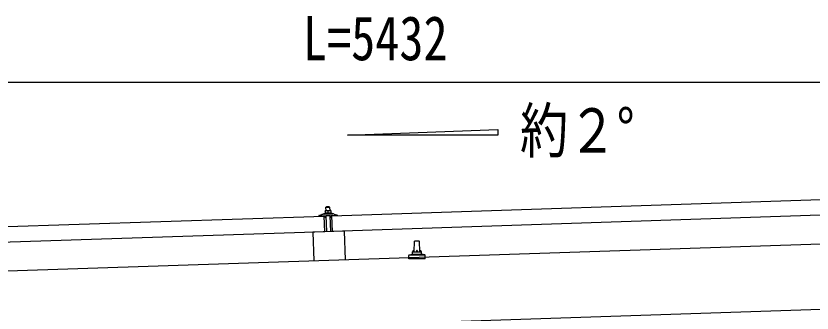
# Model space of a CAD drawing. Units: millimetres, scale not verified. Extents: x -12615 to 12615, y -8910 to 8910.
# Drawn here: x -189 to 1588, y -2390 to -1726 of the extents above; entities that cross this region are included whole.
import ezdxf
from ezdxf.enums import TextEntityAlignment as Align

# ---------------------------------------------------------------- set-up
doc = ezdxf.new("R2010")
doc.units = ezdxf.units.MM
doc.header["$LTSCALE"] = 40
for name, color, linetype in [('0-2_USER1', 3, 'Continuous'), ('0-4_YKK_13', 4, 'Continuous'), ('0-5_YKK_A1', 4, 'Continuous'), ('0-6_YKK_D', 6, 'Continuous')]:
    doc.layers.add(name, color=color, linetype=linetype)
doc.styles.add('ＭＳ ゴシック', font='')
doc.styles.get('ＭＳ ゴシック').set_extended_font_data('MS Gothic')

msp = doc.modelspace()

# ---------------------------------------------------------------- linework, layer by layer
at = {"layer": '0-4_YKK_13'}
for p, q in [((516.03, -2172.44), (1649.4, -2134.66)), ((498.86, -2167.44), (515.85, -2166.87)), ((503.91, -2161.26), (500.66, -2161.37)), ((500.66, -2161.38), (500.66, -2161.37)), ((500.66, -2161.38), (500.66, -2161.38)), ((500.66, -2161.38), (500.66, -2161.38)), ((500.66, -2161.38), (500.66, -2161.38)), ((500.66, -2161.38), (500.66, -2161.38)), ((500.66, -2161.38), (500.66, -2161.38)), ((500.66, -2161.38), (500.66, -2161.38)), ((500.66, -2161.38), (500.66, -2161.38)), ((500.66, -2161.39), (500.66, -2161.38)), ((500.66, -2161.39), (500.66, -2161.39)), ((500.66, -2161.39), (500.66, -2161.39)), ((500.66, -2161.39), (500.66, -2161.39)), ((500.66, -2161.4), (500.66, -2161.39)), ((500.66, -2161.4), (500.66, -2161.4)), ((500.66, -2161.41), (500.66, -2161.4)), ((500.66, -2161.42), (500.66, -2161.41)), ((500.66, -2161.43), (500.66, -2161.42)), ((500.66, -2161.44), (500.66, -2161.43)), ((500.66, -2161.46), (500.66, -2161.44)), ((500.67, -2161.47), (500.66, -2161.46)), ((500.67, -2161.49), (500.67, -2161.47)), ((500.67, -2161.51), (500.67, -2161.49)), ((500.67, -2161.53), (500.67, -2161.51)), ((500.67, -2161.55), (500.67, -2161.53)), ((500.67, -2161.57), (500.67, -2161.55)), ((500.67, -2161.59), (500.67, -2161.57)), ((500.67, -2161.61), (500.67, -2161.59)), ((500.67, -2161.63), (500.67, -2161.61)), ((500.67, -2161.66), (500.67, -2161.63)), ((500.67, -2161.68), (500.67, -2161.66)), ((500.67, -2161.7), (500.67, -2161.68)), ((500.67, -2161.73), (500.67, -2161.7)), ((500.67, -2161.75), (500.67, -2161.73)), ((500.68, -2161.77), (500.67, -2161.75)), ((500.68, -2161.79), (500.68, -2161.77)), ((500.68, -2161.81), (500.68, -2161.79)), ((500.68, -2161.83), (500.68, -2161.81)), ((500.68, -2161.85), (500.68, -2161.83)), ((500.68, -2161.86), (500.68, -2161.85)), ((500.68, -2161.88), (500.68, -2161.86)), ((500.93, -2161.87), (500.68, -2161.95)), ((500.68, -2161.89), (500.68, -2161.88)), ((500.68, -2161.95), (500.68, -2161.89)), ((500.68, -2161.95), (500.85, -2166.96)), ((501.04, -2166.91), (500.85, -2166.96)), ((500.98, -2161.85), (500.93, -2161.87)), ((501.04, -2161.83), (500.98, -2161.85)), ((501.1, -2161.81), (501.04, -2161.83)), ((501.08, -2166.9), (501.04, -2166.91)), ((501.12, -2166.89), (501.08, -2166.9)), ((501.16, -2161.79), (501.1, -2161.81)), ((501.17, -2166.87), (501.12, -2166.89)), ((501.24, -2161.77), (501.16, -2161.79)), ((501.23, -2166.86), (501.17, -2166.87)), ((501.28, -2166.85), (501.23, -2166.86)), ((501.31, -2161.74), (501.24, -2161.77)), ((501.35, -2166.83), (501.28, -2166.85)), ((501.39, -2161.71), (501.31, -2161.74)), ((501.41, -2166.81), (501.35, -2166.83)), ((501.48, -2161.68), (501.39, -2161.71)), ((501.48, -2166.79), (501.41, -2166.81)), ((501.57, -2161.65), (501.48, -2161.68)), ((501.56, -2166.77), (501.48, -2166.79)), ((501.64, -2166.75), (501.56, -2166.77)), ((501.67, -2161.62), (501.57, -2161.65)), ((501.72, -2166.73), (501.64, -2166.75)), ((501.76, -2161.59), (501.67, -2161.62)), ((501.81, -2166.71), (501.72, -2166.73)), ((501.86, -2161.56), (501.76, -2161.59)), ((501.91, -2166.69), (501.81, -2166.71)), ((501.96, -2161.53), (501.86, -2161.56)), ((502.01, -2166.67), (501.91, -2166.69)), ((502.07, -2161.5), (501.96, -2161.53)), ((502.11, -2166.65), (502.01, -2166.67)), ((502.17, -2161.48), (502.07, -2161.5)), ((502.22, -2166.63), (502.11, -2166.65)), ((502.27, -2161.45), (502.17, -2161.48)), ((502.33, -2166.61), (502.22, -2166.63)), ((502.38, -2161.43), (502.27, -2161.45)), ((502.45, -2166.59), (502.33, -2166.61)), ((502.49, -2161.41), (502.38, -2161.43)), ((502.57, -2166.57), (502.45, -2166.59)), ((502.59, -2161.39), (502.49, -2161.41)), ((502.7, -2166.55), (502.57, -2166.57)), ((502.7, -2161.37), (502.59, -2161.39)), ((502.81, -2161.36), (502.7, -2161.37)), ((502.83, -2166.53), (502.7, -2166.55)), ((502.91, -2161.34), (502.81, -2161.36)), ((502.96, -2166.52), (502.83, -2166.53)), ((503.86, -2152.26), (502.89, -2153.29)), ((502.89, -2153.29), (510.89, -2153.03)), ((503.16, -2161.29), (502.89, -2153.29)), ((503.01, -2161.33), (502.91, -2161.34)), ((503.09, -2166.5), (502.96, -2166.52)), ((503.1, -2161.32), (503.01, -2161.33)), ((503.22, -2166.49), (503.09, -2166.5)), ((503.19, -2161.31), (503.1, -2161.32)), ((503.27, -2161.3), (503.19, -2161.31)), ((503.35, -2166.47), (503.22, -2166.49)), ((503.34, -2161.29), (503.27, -2161.3)), ((503.41, -2161.29), (503.34, -2161.29)), ((503.48, -2166.46), (503.35, -2166.47)), ((503.48, -2161.28), (503.41, -2161.29)), ((503.54, -2161.28), (503.48, -2161.28)), ((503.62, -2166.45), (503.48, -2166.46)), ((503.6, -2161.28), (503.54, -2161.28)), ((503.65, -2161.28), (503.6, -2161.28)), ((503.75, -2166.44), (503.62, -2166.45)), ((503.69, -2161.27), (503.65, -2161.28)), ((503.73, -2161.27), (503.69, -2161.27)), ((503.77, -2161.27), (503.73, -2161.27)), ((503.88, -2166.44), (503.75, -2166.44)), ((503.8, -2161.27), (503.77, -2161.27)), ((503.83, -2161.27), (503.8, -2161.27)), ((503.85, -2161.27), (503.83, -2161.27)), ((503.86, -2161.27), (503.85, -2161.27)), ((509.86, -2152.06), (503.86, -2152.26)), ((503.87, -2161.27), (503.86, -2161.27)), ((503.91, -2161.26), (503.87, -2161.27)), ((504.02, -2166.43), (503.88, -2166.44)), ((510.41, -2161.05), (503.91, -2161.26)), ((504.19, -2161.27), (503.91, -2161.26)), ((504.15, -2166.43), (504.02, -2166.43)), ((504.29, -2166.42), (504.15, -2166.43)), ((504.25, -2161.27), (504.19, -2161.27)), ((504.31, -2161.27), (504.25, -2161.27)), ((504.42, -2166.42), (504.29, -2166.42)), ((504.38, -2161.27), (504.31, -2161.27)), ((504.45, -2161.28), (504.38, -2161.27)), ((504.56, -2166.42), (504.42, -2166.42)), ((504.53, -2161.28), (504.45, -2161.28)), ((504.62, -2161.28), (504.53, -2161.28)), ((504.69, -2166.42), (504.56, -2166.42)), ((504.71, -2161.28), (504.62, -2161.28)), ((504.83, -2166.42), (504.69, -2166.42)), ((504.81, -2161.28), (504.71, -2161.28)), ((504.91, -2161.29), (504.81, -2161.28)), ((504.96, -2166.43), (504.83, -2166.42)), ((505.02, -2161.29), (504.91, -2161.29)), ((505.1, -2166.44), (504.96, -2166.43)), ((505.13, -2161.29), (505.02, -2161.29)), ((505.23, -2166.44), (505.1, -2166.44)), ((505.24, -2161.3), (505.13, -2161.29)), ((505.36, -2166.45), (505.23, -2166.44)), ((505.35, -2161.31), (505.24, -2161.3)), ((505.46, -2161.32), (505.35, -2161.31)), ((505.5, -2166.46), (505.36, -2166.45)), ((505.57, -2161.33), (505.46, -2161.32)), ((505.62, -2166.47), (505.5, -2166.46)), ((505.67, -2161.35), (505.57, -2161.33)), ((505.75, -2166.48), (505.62, -2166.47)), ((505.78, -2161.37), (505.67, -2161.35)), ((505.86, -2166.5), (505.75, -2166.48)), ((505.89, -2161.39), (505.78, -2161.37)), ((505.98, -2166.51), (505.86, -2166.5)), ((506, -2161.42), (505.89, -2161.39)), ((506.08, -2166.52), (505.98, -2166.51)), ((506.11, -2161.45), (506, -2161.42)), ((506.19, -2166.54), (506.08, -2166.52)), ((506.21, -2161.47), (506.11, -2161.45)), ((506.29, -2166.55), (506.19, -2166.54)), ((506.31, -2161.5), (506.21, -2161.47)), ((506.38, -2166.57), (506.29, -2166.55)), ((506.41, -2161.53), (506.31, -2161.5)), ((506.47, -2166.58), (506.38, -2166.57)), ((506.49, -2161.55), (506.41, -2161.53)), ((506.56, -2166.6), (506.47, -2166.58)), ((506.58, -2161.57), (506.49, -2161.55)), ((506.64, -2166.61), (506.56, -2166.6)), ((506.65, -2161.59), (506.58, -2161.57)), ((506.71, -2166.63), (506.64, -2166.61)), ((506.73, -2161.61), (506.65, -2161.59)), ((506.79, -2166.64), (506.71, -2166.63)), ((506.79, -2161.63), (506.73, -2161.61)), ((506.86, -2161.65), (506.79, -2161.63)), ((506.85, -2166.65), (506.79, -2166.64)), ((506.92, -2166.66), (506.85, -2166.65)), ((506.91, -2161.66), (506.86, -2161.65)), ((507.18, -2161.74), (506.91, -2161.66)), ((506.98, -2166.67), (506.92, -2166.66)), ((507.03, -2166.68), (506.98, -2166.67)), ((507.08, -2166.69), (507.03, -2166.68)), ((507.13, -2166.7), (507.08, -2166.69)), ((507.34, -2166.74), (507.13, -2166.7)), ((507.42, -2161.65), (507.18, -2161.74)), ((507.18, -2161.74), (507.34, -2166.74)), ((507.53, -2166.69), (507.34, -2166.74)), ((507.48, -2161.64), (507.42, -2161.65)), ((507.53, -2161.62), (507.48, -2161.64)), ((507.59, -2161.6), (507.53, -2161.62)), ((507.57, -2166.68), (507.53, -2166.69)), ((507.62, -2166.67), (507.57, -2166.68)), ((507.66, -2161.57), (507.59, -2161.6)), ((507.67, -2166.66), (507.62, -2166.67)), ((507.73, -2161.55), (507.66, -2161.57)), ((507.72, -2166.64), (507.67, -2166.66)), ((507.78, -2166.63), (507.72, -2166.64)), ((507.81, -2161.52), (507.73, -2161.55)), ((507.84, -2166.61), (507.78, -2166.63)), ((507.89, -2161.5), (507.81, -2161.52)), ((507.91, -2166.6), (507.84, -2166.61)), ((507.98, -2161.47), (507.89, -2161.5)), ((507.98, -2166.58), (507.91, -2166.6)), ((508.07, -2161.44), (507.98, -2161.47)), ((508.06, -2166.56), (507.98, -2166.58)), ((508.14, -2166.54), (508.06, -2166.56)), ((508.16, -2161.4), (508.07, -2161.44)), ((508.22, -2166.52), (508.14, -2166.54)), ((508.26, -2161.37), (508.16, -2161.4)), ((508.31, -2166.5), (508.22, -2166.52)), ((508.36, -2161.34), (508.26, -2161.37)), ((508.4, -2166.48), (508.31, -2166.5)), ((508.46, -2161.31), (508.36, -2161.34)), ((508.5, -2166.45), (508.4, -2166.48)), ((508.56, -2161.29), (508.46, -2161.31)), ((508.61, -2166.43), (508.5, -2166.45)), ((508.67, -2161.26), (508.56, -2161.29)), ((508.71, -2166.41), (508.61, -2166.43)), ((508.77, -2161.24), (508.67, -2161.26)), ((508.83, -2166.39), (508.71, -2166.41)), ((508.88, -2161.21), (508.77, -2161.24)), ((508.94, -2166.38), (508.83, -2166.39)), ((508.98, -2161.19), (508.88, -2161.21)), ((509.07, -2166.36), (508.94, -2166.38)), ((509.09, -2161.17), (508.98, -2161.19)), ((509.19, -2166.34), (509.07, -2166.36)), ((509.2, -2161.16), (509.09, -2161.17)), ((509.32, -2166.32), (509.19, -2166.34)), ((509.31, -2161.14), (509.2, -2161.16)), ((509.41, -2161.13), (509.31, -2161.14)), ((509.45, -2166.3), (509.32, -2166.32)), ((509.5, -2161.11), (509.41, -2161.13)), ((509.58, -2166.29), (509.45, -2166.3)), ((509.6, -2161.1), (509.5, -2161.11)), ((509.71, -2166.27), (509.58, -2166.29)), ((509.68, -2161.09), (509.6, -2161.1)), ((509.76, -2161.08), (509.68, -2161.09)), ((509.85, -2166.26), (509.71, -2166.27)), ((509.84, -2161.08), (509.76, -2161.08)), ((509.91, -2161.07), (509.84, -2161.08)), ((509.98, -2166.25), (509.85, -2166.26)), ((509.86, -2152.06), (510.89, -2153.03)), ((509.98, -2161.07), (509.91, -2161.07)), ((510.04, -2161.06), (509.98, -2161.07)), ((510.11, -2166.24), (509.98, -2166.25)), ((510.09, -2161.06), (510.04, -2161.06)), ((510.14, -2161.06), (510.09, -2161.06)), ((510.25, -2166.23), (510.11, -2166.24)), ((510.19, -2161.06), (510.14, -2161.06)), ((510.23, -2161.06), (510.19, -2161.06)), ((510.27, -2161.05), (510.23, -2161.06)), ((510.38, -2166.22), (510.25, -2166.23)), ((510.3, -2161.05), (510.27, -2161.05)), ((510.32, -2161.05), (510.3, -2161.05)), ((510.34, -2161.05), (510.32, -2161.05)), ((510.36, -2161.05), (510.34, -2161.05)), ((510.37, -2161.05), (510.36, -2161.05)), ((510.41, -2161.05), (510.37, -2161.05)), ((510.51, -2166.21), (510.38, -2166.22)), ((513.65, -2160.94), (510.41, -2161.05)), ((510.68, -2161.05), (510.41, -2161.05)), ((510.65, -2166.21), (510.51, -2166.21)), ((510.79, -2166.21), (510.65, -2166.21)), ((510.74, -2161.05), (510.68, -2161.05)), ((510.81, -2161.06), (510.74, -2161.05)), ((510.92, -2166.2), (510.79, -2166.21)), ((510.88, -2161.06), (510.81, -2161.06)), ((510.95, -2161.06), (510.88, -2161.06)), ((510.89, -2153.03), (511.16, -2161.02)), ((511.05, -2166.2), (510.92, -2166.2)), ((511.03, -2161.06), (510.95, -2161.06)), ((511.12, -2161.06), (511.03, -2161.06)), ((511.19, -2166.21), (511.05, -2166.2)), ((511.21, -2161.06), (511.12, -2161.06)), ((511.32, -2166.21), (511.19, -2166.21)), ((511.3, -2161.07), (511.21, -2161.06)), ((511.41, -2161.07), (511.3, -2161.07)), ((511.46, -2166.21), (511.32, -2166.21)), ((511.51, -2161.07), (511.41, -2161.07)), ((511.59, -2166.22), (511.46, -2166.21)), ((511.62, -2161.08), (511.51, -2161.07)), ((511.73, -2166.23), (511.59, -2166.22)), ((511.73, -2161.08), (511.62, -2161.08)), ((511.84, -2161.09), (511.73, -2161.08)), ((511.86, -2166.24), (511.73, -2166.23)), ((511.95, -2161.1), (511.84, -2161.09)), ((511.99, -2166.25), (511.86, -2166.24)), ((512.06, -2161.12), (511.95, -2161.1)), ((512.12, -2166.26), (511.99, -2166.25)), ((512.17, -2161.13), (512.06, -2161.12)), ((512.24, -2166.27), (512.12, -2166.26)), ((512.28, -2161.15), (512.17, -2161.13)), ((512.36, -2166.28), (512.24, -2166.27)), ((512.39, -2161.18), (512.28, -2161.15)), ((512.47, -2166.29), (512.36, -2166.28)), ((512.5, -2161.2), (512.39, -2161.18)), ((512.58, -2166.31), (512.47, -2166.29)), ((512.6, -2161.23), (512.5, -2161.2)), ((512.68, -2166.32), (512.58, -2166.31)), ((512.71, -2161.26), (512.6, -2161.23)), ((512.78, -2166.33), (512.68, -2166.32)), ((512.81, -2161.28), (512.71, -2161.26)), ((512.88, -2166.35), (512.78, -2166.33)), ((512.9, -2161.31), (512.81, -2161.28)), ((512.97, -2166.36), (512.88, -2166.35)), ((512.99, -2161.33), (512.9, -2161.31)), ((513.05, -2166.38), (512.97, -2166.36)), ((513.07, -2161.36), (512.99, -2161.33)), ((513.13, -2166.39), (513.05, -2166.38)), ((513.15, -2161.38), (513.07, -2161.36)), ((513.21, -2166.41), (513.13, -2166.39)), ((513.22, -2161.4), (513.15, -2161.38)), ((513.28, -2166.42), (513.21, -2166.41)), ((513.29, -2161.42), (513.22, -2161.4)), ((513.35, -2166.43), (513.28, -2166.42)), ((513.35, -2161.43), (513.29, -2161.42)), ((513.41, -2161.45), (513.35, -2161.43)), ((513.41, -2166.45), (513.35, -2166.43)), ((513.67, -2161.52), (513.41, -2161.45)), ((513.47, -2166.46), (513.41, -2166.45)), ((513.53, -2166.47), (513.47, -2166.46)), ((513.58, -2166.48), (513.53, -2166.47)), ((513.62, -2166.48), (513.58, -2166.48)), ((513.84, -2166.52), (513.62, -2166.48)), ((513.65, -2160.94), (513.65, -2160.95)), ((513.65, -2160.94), (513.65, -2160.94)), ((513.65, -2160.94), (513.65, -2160.94)), ((513.65, -2160.94), (513.65, -2160.94)), ((513.65, -2160.95), (513.66, -2160.95)), ((513.65, -2160.95), (513.65, -2160.95)), ((513.65, -2160.95), (513.65, -2160.95)), ((513.65, -2160.95), (513.65, -2160.95)), ((513.65, -2160.95), (513.65, -2160.95)), ((513.66, -2160.95), (513.66, -2160.96)), ((513.66, -2160.95), (513.66, -2160.95)), ((513.66, -2160.96), (513.66, -2160.97)), ((513.66, -2160.96), (513.66, -2160.96)), ((513.66, -2160.96), (513.66, -2160.96)), ((513.66, -2160.97), (513.66, -2160.98)), ((513.66, -2160.98), (513.66, -2160.99)), ((513.66, -2160.99), (513.66, -2161)), ((513.66, -2161), (513.66, -2161.01)), ((513.66, -2161.01), (513.66, -2161.02)), ((513.66, -2161.02), (513.66, -2161.04)), ((513.66, -2161.04), (513.66, -2161.06)), ((513.66, -2161.06), (513.66, -2161.07)), ((513.66, -2161.07), (513.66, -2161.09)), ((513.66, -2161.09), (513.66, -2161.11)), ((513.66, -2161.11), (513.66, -2161.13)), ((513.66, -2161.13), (513.66, -2161.15)), ((513.66, -2161.15), (513.66, -2161.18)), ((513.66, -2161.18), (513.66, -2161.2)), ((513.66, -2161.2), (513.66, -2161.22)), ((513.66, -2161.22), (513.66, -2161.25)), ((513.66, -2161.25), (513.67, -2161.27)), ((513.67, -2161.27), (513.67, -2161.29)), ((513.67, -2161.29), (513.67, -2161.32)), ((513.67, -2161.32), (513.67, -2161.34)), ((513.67, -2161.34), (513.67, -2161.36)), ((513.67, -2161.36), (513.67, -2161.38)), ((513.67, -2161.38), (513.67, -2161.4)), ((513.67, -2161.4), (513.67, -2161.41)), ((513.67, -2161.41), (513.67, -2161.43)), ((513.67, -2161.43), (513.67, -2161.44)), ((513.67, -2161.44), (513.67, -2161.46)), ((513.67, -2161.46), (513.67, -2161.52)), ((513.67, -2161.52), (513.84, -2166.52)), ((513.83, -2166.11), (515.85, -2166.87)), ((515.85, -2166.87), (515.9, -2168.37)), ((-634.33, -2210.78), (499.04, -2173)), ((487.04, -2172.83), (487.01, -2172.2)), ((487.35, -2171.71), (493.47, -2169.57)), ((500.12, -2172.9), (487.55, -2173.32)), ((496.44, -2169.02), (518.38, -2168.29)), ((498.91, -2168.93), (515.9, -2168.37)), ((500.21, -2207.98), (499.04, -2173)), ((501.06, -2175.45), (500.63, -2173.3)), ((501.84, -2175.84), (501.57, -2175.85)), ((502.05, -2173.13), (502.13, -2175.53)), ((512.74, -2172.48), (502.34, -2172.82)), ((504.71, -2207.76), (503.54, -2172.78)), ((511.54, -2172.52), (512.71, -2207.5)), ((513.13, -2175.16), (513.05, -2172.77)), ((513.71, -2175.45), (513.44, -2175.45)), ((514.48, -2172.84), (514.19, -2175.01)), ((527.53, -2171.98), (514.96, -2172.4)), ((521.37, -2168.64), (527.63, -2170.37)), ((527.99, -2170.83), (528.01, -2171.47)), ((543.69, -2206.46), (473.73, -2208.8)), ((473.73, -2208.8), (475.87, -2273.16)), ((543.69, -2206.46), (545.83, -2270.83)), ((699.9, -2252.92), (700.63, -2229.4)), ((701.62, -2228.42), (710.17, -2228.42)), ((711.17, -2229.4), (711.9, -2252.92)), ((695.9, -2257.14), (695.9, -2252.92)), ((696.9, -2252.92), (714.9, -2252.92)), ((715.9, -2257.14), (715.9, -2252.92)), ((687.65, -2268.42), (687.65, -2260.71)), ((724.15, -2268.42), (687.65, -2268.42)), ((688.03, -2259.92), (723.77, -2259.92)), ((688.41, -2259.74), (695.13, -2258.11)), ((695.52, -2257.92), (716.28, -2257.92)), ((723.38, -2259.74), (716.66, -2258.11)), ((724.15, -2268.42), (724.15, -2260.71))]:
    msp.add_line(p, q, dxfattribs=at)
for points in [[(498.91, -2168.93), (498.86, -2167.44), (500.83, -2166.54)], [(1650.57, -2169.64), (517.2, -2207.42), (516.03, -2172.44)], [(500.21, -2207.98), (-633.16, -2245.76), (-634.33, -2210.78)]]:
    msp.add_lwpolyline(points, dxfattribs=at)
for centre, radius, start, end in [((487.51, -2172.18), 0.5, 109.26318, 181.90915), ((487.54, -2172.82), 0.5, 181.90915, 271.90915), ((496.77, -2179.01), 10, 91.90915, 109.26318), ((500.14, -2173.4), 0.5, 11.37147, 91.90915), ((501.55, -2175.35), 0.5, 191.37147, 271.90915), ((501.83, -2175.54), 0.3, 271.90915, 1.90915), ((502.35, -2173.12), 0.3, 91.90915, 181.90915), ((512.75, -2172.78), 0.3, 1.90915, 91.90915), ((513.43, -2175.15), 0.3, 181.90915, 271.90915), ((513.7, -2174.95), 0.5, 271.90915, 352.44683), ((514.98, -2172.9), 0.5, 91.90915, 172.44683), ((518.71, -2178.28), 10, 74.55513, 91.90915), ((527.51, -2171.48), 0.5, 271.90915, 1.90915), ((527.49, -2170.85), 0.5, 1.90915, 74.55513), ((701.62, -2229.42), 1, 90, 178.60509), ((710.17, -2229.42), 1, 1.39491, 90), ((699.98, -2253.56), 4.13, 90, 171.17633), ((696.9, -2253.92), 1, 90, 180), ((709.23, -2252.92), 4.83, 133.60282, 180), ((702.57, -2252.92), 4.83, 0, 46.39718), ((711.81, -2253.56), 4.13, 8.82367, 90), ((714.9, -2253.92), 1, 0, 90), ((688.65, -2260.71), 1, 103.62699, 180), ((694.9, -2257.14), 1, 283.62699, 0), ((716.9, -2257.14), 1, 180, 256.37301), ((723.15, -2260.71), 1, 0, 76.37301)]:
    msp.add_arc(centre, radius, start, end, dxfattribs=at)
at = {"layer": '0-5_YKK_A1'}
for p, q in [((550.58, -1992), (886.58, -1979.58)), ((886.58, -1979.58), (886.58, -1992)), ((886.58, -1992), (550.58, -1992)), ((3396.77, -2175.88), (-1995.3, -2355.58)), ((-1990.46, -2500.5), (3401.6, -2320.77))]:
    msp.add_line(p, q, dxfattribs=at)
at = {"layer": '0-6_YKK_D'}
msp.add_line((3269.08, -1874.74), (-1862.71, -1874.74), dxfattribs=at)

# ---------------------------------------------------------------- texts
at = {"layer": '0-2_USER1', "style": 'ＭＳ ゴシック', "width": 0.8}
msp.add_text('約２°', height=98.97, dxfattribs=at).set_placement((935.88, -2060.98), align=Align.BOTTOM_LEFT)
at = {"layer": '0-6_YKK_D', "style": 'ＭＳ ゴシック', "width": 0.8}
msp.add_text('L=5432', height=98.97, dxfattribs=at).set_placement((451.19, -1854.74), align=Align.BOTTOM_LEFT)

doc.saveas('drawing.dxf')
